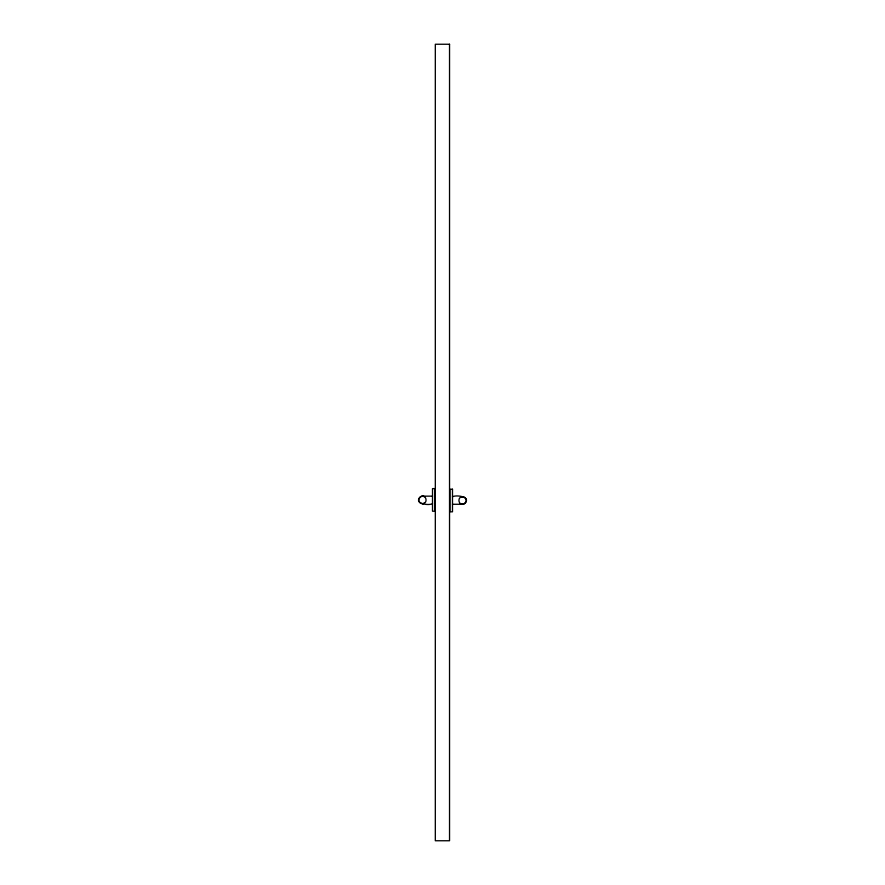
<?xml version="1.0" encoding="UTF-8"?>
<svg xmlns="http://www.w3.org/2000/svg" width="885" height="885" viewBox="0 0 885 885"><rect width="100%" height="100%" fill="white"/><g stroke="black" fill="none" stroke-linecap="round" stroke-linejoin="round"><path stroke-width="1.33" d="M422.466 503.687C427.964 503.819 426.769 494.737 421.481 496.286C412.034 502.968 427.82 506.098 432.511 503.687M462.534 496.75C457.036 496.618 458.231 505.7 463.519 504.151C472.966 497.47 457.18 494.339 452.489 496.75M422.466 496.153L432.511 496.153M452.489 504.284L462.534 504.284M424.346 503.189A3.761 3.761 0 0 1 418.694 499.925A3.761 3.761 0 0 1 424.346 496.662M461.561 496.872A3.761 3.761 0 0 1 466.306 500.512A3.761 3.761 0 0 1 461.561 504.151M449.536 44.25L435.32 44.25L435.32 840.75L449.536 840.75L449.536 44.25M435.011 488.62L432.511 488.62L432.511 511.22L435.011 511.22L435.011 488.62M452.489 489.217L449.989 489.217L449.989 511.818L452.489 511.818L452.489 489.217"/></g></svg>
